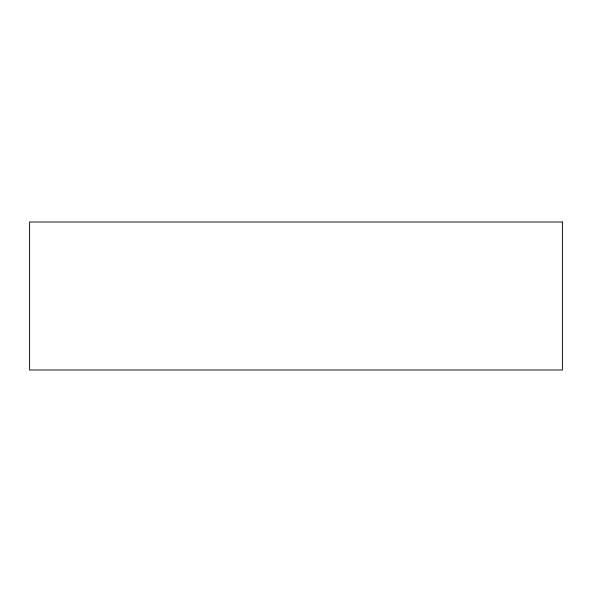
<?xml version="1.0" encoding="UTF-8"?>
<svg xmlns="http://www.w3.org/2000/svg" width="592" height="592" viewBox="0 0 592 592"><rect width="100%" height="100%" fill="white"/><g stroke="black" fill="none" stroke-linecap="round" stroke-linejoin="round"><path stroke-width="0.89" d="M562.4 222L29.6 222L29.6 370L562.4 370L562.4 222"/></g></svg>
